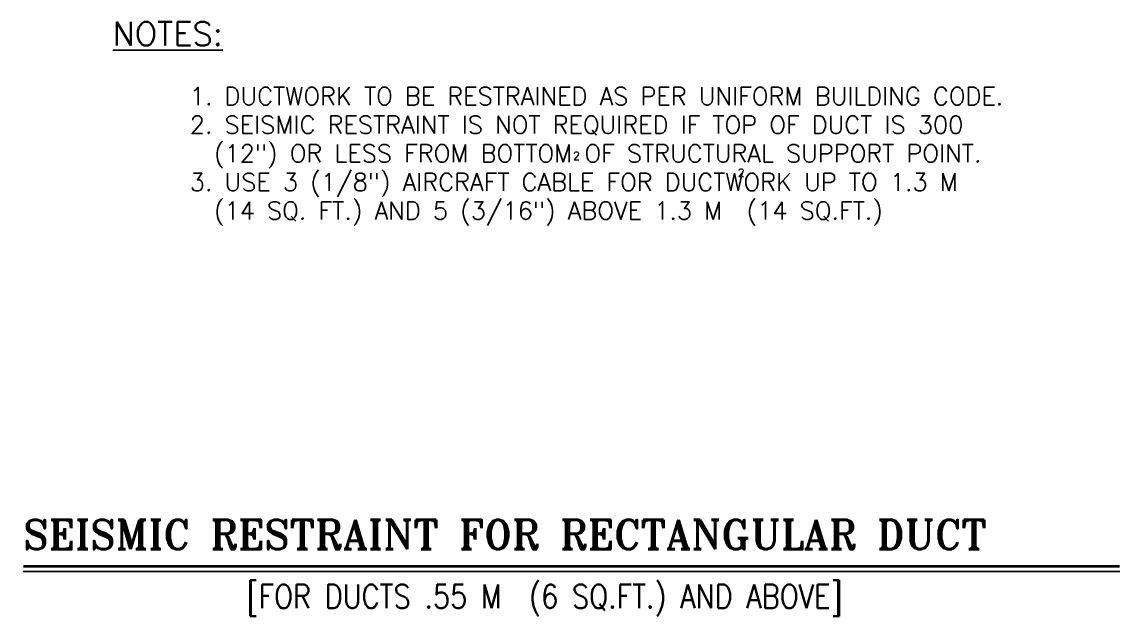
# Model space of a CAD drawing. Extents: x -251.9 to -196.2, y -340.1 to -300.7.
# Drawn here: x -212.84 to -203.52, y -327.46 to -322.42 of the extents above; entities that cross this region are included whole.
import ezdxf

# ---------------------------------------------------------------- set-up
doc = ezdxf.new("R2010")
doc.units = 0
doc.header["$LTSCALE"] = 0.5
doc.header["$MEASUREMENT"] = 0
for name, color, linetype in [('LA-1', 2, 'CONTINUOUS'), ('TEXT', 2, 'CONTINUOUS'), ('TEXT1', 6, 'CONTINUOUS')]:
    doc.layers.add(name, color=color, linetype=linetype)
doc.styles.add('ROMANS', font='romans', dxfattribs={"width": 0.6})
doc.styles.add('ROMANT', font='romant.shx', dxfattribs={"width": 0.8})

msp = doc.modelspace()

# ---------------------------------------------------------------- linework, layer by layer
at = {"layer": 'TEXT1', "const_width": 0.0227}
msp.add_lwpolyline([(-203.5281, -327.0407), (-212.8319, -327.0407)], dxfattribs=at)
at = {"layer": 'TEXT1'}
msp.add_lwpolyline([(-203.5281, -327.086), (-212.8319, -327.086)], dxfattribs=at)

# ---------------------------------------------------------------- texts
at = {"layer": 'LA-1', "color": 6, "style": 'ROMANS'}
msp.add_text('%%UNOTES:', height=0.20001, dxfattribs=at).set_placement((-212.0731, -322.6223))
at = {"layer": 'LA-1', "style": 'ROMANS'}
for s, height, p in [('1. DUCTWORK TO BE RESTRAINED AS PER UNIFORM BUILDING CODE.', 0.150009, (-211.4193, -323.1269)), ('2. SEISMIC RESTRAINT IS NOT REQUIRED IF TOP OF DUCT IS 300', 0.150009, (-211.4193, -323.3698)), ('  (12") OR LESS FROM BOTTOM OF STRUCTURAL SUPPORT POINT.', 0.150009, (-211.4193, -323.6127)), ('2', 0.0668, (-208.1651, -323.5908)), ('3. USE 3 (1/8") AIRCRAFT CABLE FOR DUCTWORK UP TO 1.3 M  ', 0.150009, (-211.4193, -323.8555)), ('2', 0.0668, (-206.7699, -323.7341)), ('  (14 SQ. FT.) AND 5 (3/16") ABOVE 1.3 M  (14 SQ.FT.)', 0.150009, (-211.4193, -324.0984))]:
    msp.add_text(s, height=height, dxfattribs=at).set_placement(p)
at = {"layer": 'TEXT', "style": 'ROMANS', "width": 0.85}
msp.add_text('[FOR DUCTS .55 M  (6 SQ.FT.) AND ABOVE]', height=0.2, dxfattribs=at).set_placement((-210.9366, -327.3969))
at = {"layer": 'TEXT1', "style": 'ROMANT'}
msp.add_text('SEISMIC RESTRAINT FOR RECTANGULAR DUCT', height=0.25, dxfattribs=at).set_placement((-212.8319, -326.8974))

doc.saveas('drawing.dxf')
